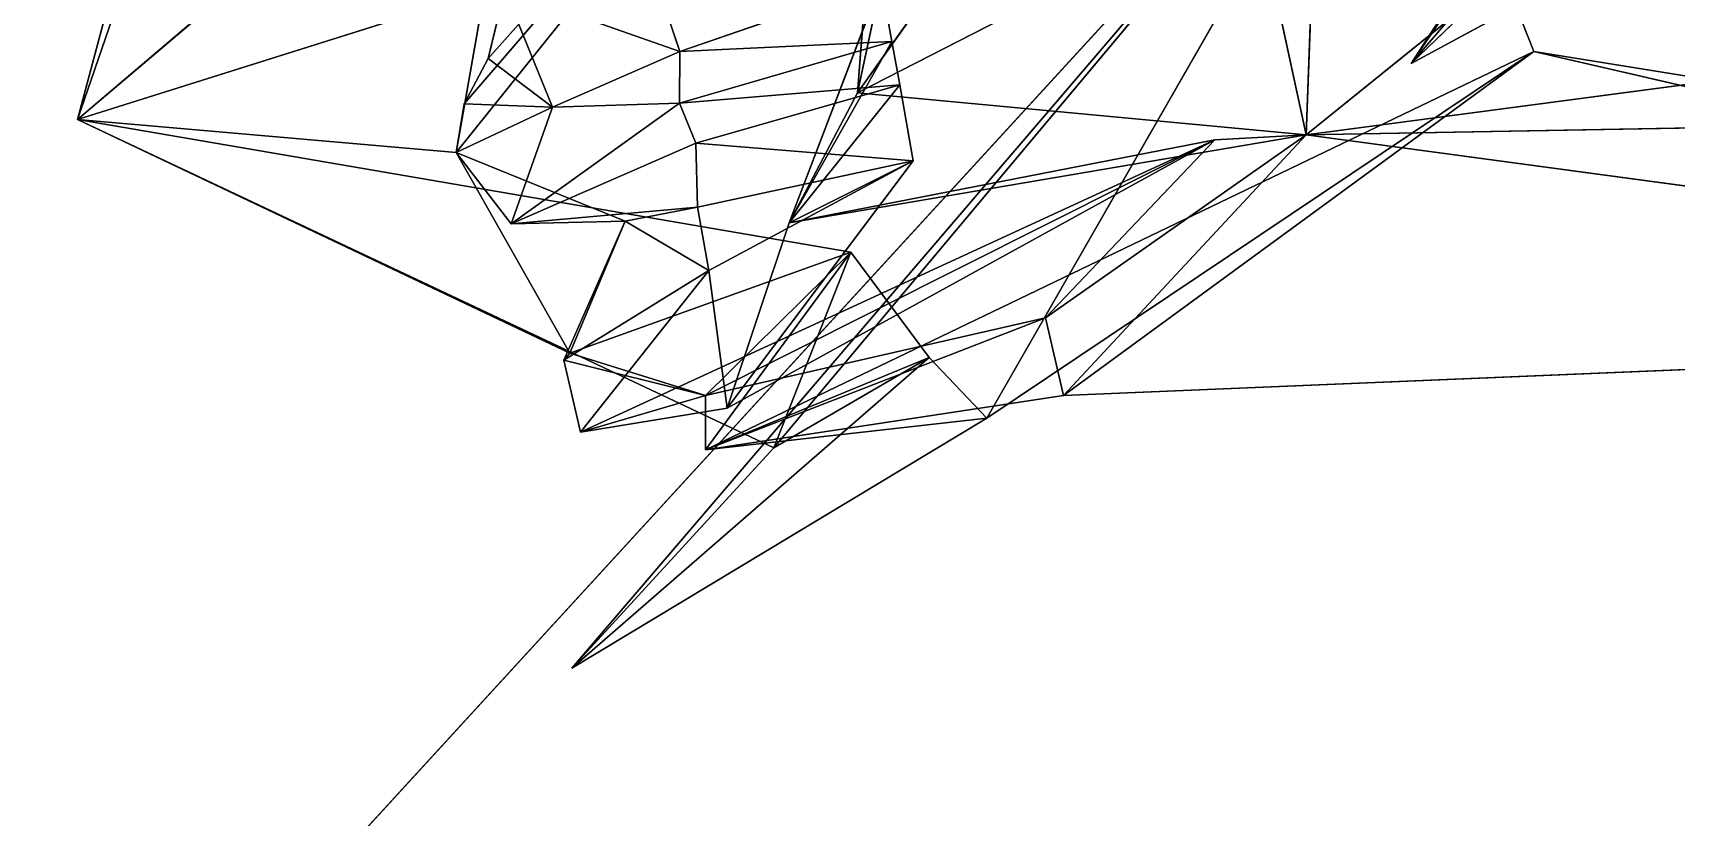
# Model space of a CAD drawing. Header units: metres. Extents: x -1625 to 2532, y -2992 to 3158.
# Drawn here: x -802 to -124, y -865 to -541 of the extents above; entities that cross this region are included whole.
import ezdxf

# ---------------------------------------------------------------- set-up
doc = ezdxf.new("R2010")
doc.units = ezdxf.units.M

msp = doc.modelspace()

# ---------------------------------------------------------------- linework, layer by layer
for p, q in [((-783.67096, -576.8059, -1878.9098), (-239.23059, 1465.6564, -2381.6125)), ((-239.23059, 1465.6564, -2381.6125), (-783.67096, -576.8059, -1878.9098)), ((-648.7154, -184.42957, -1774.6412), (-783.67096, -576.8059, -1878.9098)), ((-783.67096, -576.8059, -1878.9098), (-648.7154, -184.42957, -1774.6412)), ((-434.38934, -349.6583, -2184.3938), (-627.3775, -590.355, -1883.265)), ((-627.3775, -590.355, -1883.265), (-434.38934, -349.6583, -2184.3938)), ((-434.38934, -349.6583, -2184.3938), (-624.0235, -570.2533, -1862.098)), ((-624.0235, -570.2533, -1862.098), (-434.38934, -349.6583, -2184.3938)), ((-614.22424, -551.60425, -1846.4481), (-434.38934, -349.6583, -2184.3938)), ((-434.38934, -349.6583, -2184.3938), (-614.22424, -551.60425, -1846.4481)), ((-1624.8713, -1918.2601, -4967.998), (-239.23059, -405.18756, -3317.0347)), ((-239.23059, -405.18756, -3317.0347), (-1624.8713, -1918.2601, -4967.998)), ((-783.67096, -576.8059, -1878.9098), (-239.23059, -405.18756, -3317.0347)), ((-239.23059, -405.18756, -3317.0347), (-783.67096, -576.8059, -1878.9098)), ((-239.23059, -405.18756, -3317.0347), (-579.5891, -803.52527, -1833.6804)), ((-579.5891, -803.52527, -1833.6804), (-239.23059, -405.18756, -3317.0347)), ((-496.25128, -712.39404, -2002.87), (-239.23059, -405.18756, -3317.0347)), ((-239.23059, -405.18756, -3317.0347), (-496.25128, -712.39404, -2002.87)), ((-239.23059, -405.18756, -3317.0347), (-408.40366, -700.1648, -2038.5178)), ((-408.40366, -700.1648, -2038.5178), (-239.23059, -405.18756, -3317.0347)), ((-239.23059, -405.18756, -3317.0347), (-182.53456, -548.66345, -2328.331)), ((-182.53456, -548.66345, -2328.331), (-239.23059, -405.18756, -3317.0347)), ((-783.67096, -576.8059, -1878.9098), (-597.1761, -417.88934, -2135.6033)), ((-597.1761, -417.88934, -2135.6033), (-783.67096, -576.8059, -1878.9098)), ((-597.1761, -417.88934, -2135.6033), (-627.3775, -590.355, -1883.265)), ((-627.3775, -590.355, -1883.265), (-597.1761, -417.88934, -2135.6033)), ((-276.47873, -583.1029, -1563.6183), (-90.43071, -432.71472, -1824.8646)), ((-90.43071, -432.71472, -1824.8646), (-276.47873, -583.1029, -1563.6183)), ((-233.18259, -553.6566, -1332.9634), (-135.72647, -439.8845, -1481.7192)), ((-135.72647, -439.8845, -1481.7192), (-233.18259, -553.6566, -1332.9634)), ((-233.18259, -553.6566, -1332.9634), (-160.11998, -440.76874, -1497.9073)), ((-160.11998, -440.76874, -1497.9073), (-233.18259, -553.6566, -1332.9634)), ((-298.3412, -481.97305, -1616.6821), (-461.7243, -565.80054, -1665.5913)), ((-461.7243, -565.80054, -1665.5913), (-298.3412, -481.97305, -1616.6821)), ((-276.47873, -583.1029, -1563.6183), (-298.3412, -481.97305, -1616.6821)), ((-298.3412, -481.97305, -1616.6821), (-276.47873, -583.1029, -1563.6183)), ((-272.97626, -487.68863, -1594.2157), (-276.47873, -583.1029, -1563.6183)), ((-276.47873, -583.1029, -1563.6183), (-272.97626, -487.68863, -1594.2157)), ((-233.18259, -553.6566, -1332.9634), (-190.65529, -490.89206, -1471.0664)), ((-190.65529, -490.89206, -1471.0664), (-233.18259, -553.6566, -1332.9634)), ((-456.28558, -495.3121, -1796.9172), (-461.7243, -565.80054, -1665.5913)), ((-461.7243, -565.80054, -1665.5913), (-456.28558, -495.3121, -1796.9172)), ((-172.43979, -495.19254, -1542.0228), (-233.18259, -553.6566, -1332.9634)), ((-233.18259, -553.6566, -1332.9634), (-172.43979, -495.19254, -1542.0228)), ((-139.75879, -503.0247, -1417.4244), (-233.18259, -553.6566, -1332.9634)), ((-233.18259, -553.6566, -1332.9634), (-139.75879, -503.0247, -1417.4244)), ((-425.73212, -515.0188, -1715.4354), (-461.7243, -565.80054, -1665.5913)), ((-461.7243, -565.80054, -1665.5913), (-425.73212, -515.0188, -1715.4354)), ((-451.99704, -519.9829, -1806.4844), (-535.10284, -548.65735, -1802.8531)), ((-535.10284, -548.65735, -1802.8531), (-451.99704, -519.9829, -1806.4844)), ((-451.99704, -519.9829, -1806.4844), (-489.9178, -619.5093, -1630.0803)), ((-489.9178, -619.5093, -1630.0803), (-451.99704, -519.9829, -1806.4844)), ((-461.7243, -565.80054, -1665.5913), (-451.99704, -519.9829, -1806.4844)), ((-451.99704, -519.9829, -1806.4844), (-461.7243, -565.80054, -1665.5913)), ((-447.49927, -544.5847, -1815.8821), (-451.99704, -519.9829, -1806.4844)), ((-451.99704, -519.9829, -1806.4844), (-447.49927, -544.5847, -1815.8821)), ((-607.3321, -523.2245, -1836.7606), (-614.22424, -551.60425, -1846.4481)), ((-614.22424, -551.60425, -1846.4481), (-607.3321, -523.2245, -1836.7606)), ((-587.58466, -571.72876, -1848.2657), (-607.3321, -523.2245, -1836.7606)), ((-607.3321, -523.2245, -1836.7606), (-535.10284, -548.65735, -1802.8531)), ((-607.3321, -523.2245, -1836.7606), (-587.58466, -571.72876, -1848.2657)), ((-535.10284, -548.65735, -1802.8531), (-607.3321, -523.2245, -1836.7606)), ((-535.10284, -548.65735, -1802.8531), (-543.24615, -524.4645, -1787.062)), ((-543.24615, -524.4645, -1787.062), (-535.10284, -548.65735, -1802.8531)), ((-276.47873, -583.1029, -1563.6183), (86.05356, -535.0316, -1520.4092)), ((86.05356, -535.0316, -1520.4092), (-276.47873, -583.1029, -1563.6183)), ((-587.58466, -571.72876, -1848.2657), (-535.10284, -548.65735, -1802.8531)), ((-535.10284, -548.65735, -1802.8531), (-587.58466, -571.72876, -1848.2657)), ((-535.2635, -570.0691, -1804.7115), (-447.49927, -544.5847, -1815.8821)), ((-447.49927, -544.5847, -1815.8821), (-535.2635, -570.0691, -1804.7115)), ((-535.10284, -548.65735, -1802.8531), (-535.2635, -570.0691, -1804.7115)), ((-535.2635, -570.0691, -1804.7115), (-535.10284, -548.65735, -1802.8531)), ((-535.10284, -548.65735, -1802.8531), (-447.49927, -544.5847, -1815.8821)), ((-447.49927, -544.5847, -1815.8821), (-535.10284, -548.65735, -1802.8531)), ((-524.4694, -713.2262, -1878.2738), (-182.53456, -548.66345, -2328.331)), ((-182.53456, -548.66345, -2328.331), (-524.4694, -713.2262, -1878.2738)), ((-447.49927, -544.5847, -1815.8821), (-489.9178, -619.5093, -1630.0803)), ((-489.9178, -619.5093, -1630.0803), (-447.49927, -544.5847, -1815.8821)), ((-447.49927, -544.5847, -1815.8821), (-444.2229, -562.4884, -1822.719)), ((-444.2229, -562.4884, -1822.719), (-447.49927, -544.5847, -1815.8821)), ((-182.53456, -548.66345, -2328.331), (-408.40366, -700.1648, -2038.5178)), ((-408.40366, -700.1648, -2038.5178), (-182.53456, -548.66345, -2328.331)), ((-182.53456, -548.66345, -2328.331), (-376.67664, -690.7551, -1950.6714)), ((-376.67664, -690.7551, -1950.6714), (-182.53456, -548.66345, -2328.331)), ((1146.4102, -762.9584, -2601.493), (-182.53456, -548.66345, -2328.331)), ((-182.53456, -548.66345, -2328.331), (308.50256, -662.2212, -2068.147)), ((-182.53456, -548.66345, -2328.331), (1146.4102, -762.9584, -2601.493)), ((308.50256, -662.2212, -2068.147), (-182.53456, -548.66345, -2328.331)), ((-624.0235, -570.2533, -1862.098), (-614.22424, -551.60425, -1846.4481)), ((-614.22424, -551.60425, -1846.4481), (-624.0235, -570.2533, -1862.098)), ((-587.58466, -571.72876, -1848.2657), (-614.22424, -551.60425, -1846.4481)), ((-614.22424, -551.60425, -1846.4481), (-587.58466, -571.72876, -1848.2657)), ((-444.2229, -562.4884, -1822.719), (-535.2635, -570.0691, -1804.7115)), ((-535.2635, -570.0691, -1804.7115), (-444.2229, -562.4884, -1822.719)), ((-528.43097, -586.60205, -1817.5189), (-444.2229, -562.4884, -1822.719)), ((-444.2229, -562.4884, -1822.719), (-528.43097, -586.60205, -1817.5189)), ((-489.9178, -619.5093, -1630.0803), (-444.2229, -562.4884, -1822.719)), ((-444.2229, -562.4884, -1822.719), (-489.9178, -619.5093, -1630.0803)), ((-444.2229, -562.4884, -1822.719), (-438.7427, -593.8187, -1834.8467)), ((-438.7427, -593.8187, -1834.8467), (-444.2229, -562.4884, -1822.719)), ((-489.9178, -619.5093, -1630.0803), (-461.7243, -565.80054, -1665.5913)), ((-461.7243, -565.80054, -1665.5913), (-489.9178, -619.5093, -1630.0803)), ((-461.7243, -565.80054, -1665.5913), (-276.47873, -583.1029, -1563.6183)), ((-276.47873, -583.1029, -1563.6183), (-461.7243, -565.80054, -1665.5913)), ((-627.3775, -590.355, -1883.265), (-624.0235, -570.2533, -1862.098)), ((-624.0235, -570.2533, -1862.098), (-627.3775, -590.355, -1883.265)), ((-627.3775, -590.355, -1883.265), (-587.58466, -571.72876, -1848.2657)), ((-587.58466, -571.72876, -1848.2657), (-627.3775, -590.355, -1883.265)), ((-624.0235, -570.2533, -1862.098), (-587.58466, -571.72876, -1848.2657)), ((-587.58466, -571.72876, -1848.2657), (-624.0235, -570.2533, -1862.098)), ((-535.2635, -570.0691, -1804.7115), (-604.6628, -619.8572, -1784.8861)), ((-604.6628, -619.8572, -1784.8861), (-535.2635, -570.0691, -1804.7115)), ((-587.58466, -571.72876, -1848.2657), (-604.6628, -619.8572, -1784.8861)), ((-604.6628, -619.8572, -1784.8861), (-587.58466, -571.72876, -1848.2657)), ((-535.2635, -570.0691, -1804.7115), (-587.58466, -571.72876, -1848.2657)), ((-587.58466, -571.72876, -1848.2657), (-535.2635, -570.0691, -1804.7115)), ((-535.2635, -570.0691, -1804.7115), (-528.43097, -586.60205, -1817.5189)), ((-528.43097, -586.60205, -1817.5189), (-535.2635, -570.0691, -1804.7115)), ((-276.47873, -583.1029, -1563.6183), (385.28854, -571.2427, -1973.0925)), ((385.28854, -571.2427, -1973.0925), (-276.47873, -583.1029, -1563.6183)), ((-627.3775, -590.355, -1883.265), (-783.67096, -576.8059, -1878.9098)), ((-580.5196, -673.3076, -1876.5912), (-783.67096, -576.8059, -1878.9098)), ((-783.67096, -576.8059, -1878.9098), (-627.3775, -590.355, -1883.265)), ((-783.67096, -576.8059, -1878.9098), (-580.5196, -673.3076, -1876.5912)), ((-464.53674, -631.57996, -2049.4104), (-783.67096, -576.8059, -1878.9098)), ((-783.67096, -576.8059, -1878.9098), (-464.53674, -631.57996, -2049.4104)), ((-496.25128, -712.39404, -2002.87), (-783.67096, -576.8059, -1878.9098)), ((-783.67096, -576.8059, -1878.9098), (-496.25128, -712.39404, -2002.87)), ((-276.47873, -583.1029, -1563.6183), (-489.9178, -619.5093, -1630.0803)), ((-489.9178, -619.5093, -1630.0803), (-276.47873, -583.1029, -1563.6183)), ((-276.47873, -583.1029, -1563.6183), (-384.0752, -658.7561, -1930.4965)), ((-384.0752, -658.7561, -1930.4965), (-276.47873, -583.1029, -1563.6183)), ((-376.67664, -690.7551, -1950.6714), (-276.47873, -583.1029, -1563.6183)), ((-276.47873, -583.1029, -1563.6183), (-376.67664, -690.7551, -1950.6714)), ((-276.47873, -583.1029, -1563.6183), (-314.27744, -585.234, -2036.6654)), ((-314.27744, -585.234, -2036.6654), (-276.47873, -583.1029, -1563.6183)), ((308.50256, -662.2212, -2068.147), (-276.47873, -583.1029, -1563.6183)), ((-276.47873, -583.1029, -1563.6183), (308.50256, -662.2212, -2068.147)), ((-604.6628, -619.8572, -1784.8861), (-528.43097, -586.60205, -1817.5189)), ((-528.43097, -586.60205, -1817.5189), (-604.6628, -619.8572, -1784.8861)), ((-314.27744, -585.234, -2036.6654), (-576.0213, -705.9531, -1755.7366)), ((-576.0213, -705.9531, -1755.7366), (-314.27744, -585.234, -2036.6654)), ((-527.7277, -613.06616, -1821.3458), (-528.43097, -586.60205, -1817.5189)), ((-528.43097, -586.60205, -1817.5189), (-438.7427, -593.8187, -1834.8467)), ((-438.7427, -593.8187, -1834.8467), (-528.43097, -586.60205, -1817.5189)), ((-528.43097, -586.60205, -1817.5189), (-527.7277, -613.06616, -1821.3458)), ((-524.45135, -690.8329, -1858.1143), (-314.27744, -585.234, -2036.6654)), ((-314.27744, -585.234, -2036.6654), (-524.45135, -690.8329, -1858.1143)), ((-314.27744, -585.234, -2036.6654), (-515.45636, -696.0311, -1720.6323)), ((-515.45636, -696.0311, -1720.6323), (-314.27744, -585.234, -2036.6654)), ((-489.9178, -619.5093, -1630.0803), (-314.27744, -585.234, -2036.6654)), ((-314.27744, -585.234, -2036.6654), (-489.9178, -619.5093, -1630.0803)), ((-314.27744, -585.234, -2036.6654), (-384.0752, -658.7561, -1930.4965)), ((-384.0752, -658.7561, -1930.4965), (-314.27744, -585.234, -2036.6654)), ((-627.3775, -590.355, -1883.265), (-604.6628, -619.8572, -1784.8861)), ((-557.60284, -618.74963, -1843.4718), (-627.3775, -590.355, -1883.265)), ((-604.6628, -619.8572, -1784.8861), (-627.3775, -590.355, -1883.265)), ((-627.3775, -590.355, -1883.265), (-580.5196, -673.3076, -1876.5912)), ((-580.5196, -673.3076, -1876.5912), (-627.3775, -590.355, -1883.265)), ((-627.3775, -590.355, -1883.265), (-557.60284, -618.74963, -1843.4718)), ((-438.7427, -593.8187, -1834.8467), (-527.7277, -613.06616, -1821.3458)), ((-527.7277, -613.06616, -1821.3458), (-438.7427, -593.8187, -1834.8467)), ((-438.7427, -593.8187, -1834.8467), (-523.14124, -639.22925, -1831.4668)), ((-523.14124, -639.22925, -1831.4668), (-438.7427, -593.8187, -1834.8467)), ((-438.7427, -593.8187, -1834.8467), (-515.45636, -696.0311, -1720.6323)), ((-515.45636, -696.0311, -1720.6323), (-438.7427, -593.8187, -1834.8467)), ((-489.9178, -619.5093, -1630.0803), (-438.7427, -593.8187, -1834.8467)), ((-438.7427, -593.8187, -1834.8467), (-489.9178, -619.5093, -1630.0803)), ((-527.7277, -613.06616, -1821.3458), (-604.6628, -619.8572, -1784.8861)), ((-604.6628, -619.8572, -1784.8861), (-527.7277, -613.06616, -1821.3458)), ((-557.60284, -618.74963, -1843.4718), (-527.7277, -613.06616, -1821.3458)), ((-527.7277, -613.06616, -1821.3458), (-557.60284, -618.74963, -1843.4718)), ((-523.14124, -639.22925, -1831.4668), (-527.7277, -613.06616, -1821.3458)), ((-527.7277, -613.06616, -1821.3458), (-523.14124, -639.22925, -1831.4668)), ((-604.6628, -619.8572, -1784.8861), (-557.60284, -618.74963, -1843.4718)), ((-557.60284, -618.74963, -1843.4718), (-604.6628, -619.8572, -1784.8861)), ((-582.9672, -676.24963, -1808.0292), (-557.60284, -618.74963, -1843.4718)), ((-557.60284, -618.74963, -1843.4718), (-582.9672, -676.24963, -1808.0292)), ((-557.60284, -618.74963, -1843.4718), (-580.5196, -673.3076, -1876.5912)), ((-580.5196, -673.3076, -1876.5912), (-557.60284, -618.74963, -1843.4718)), ((-523.14124, -639.22925, -1831.4668), (-557.60284, -618.74963, -1843.4718)), ((-557.60284, -618.74963, -1843.4718), (-523.14124, -639.22925, -1831.4668)), ((-515.45636, -696.0311, -1720.6323), (-489.9178, -619.5093, -1630.0803)), ((-489.9178, -619.5093, -1630.0803), (-515.45636, -696.0311, -1720.6323)), ((-580.5196, -673.3076, -1876.5912), (-464.53674, -631.57996, -2049.4104)), ((-464.53674, -631.57996, -2049.4104), (-580.5196, -673.3076, -1876.5912)), ((-524.4694, -713.2262, -1878.2738), (-464.53674, -631.57996, -2049.4104)), ((-464.53674, -631.57996, -2049.4104), (-524.4694, -713.2262, -1878.2738)), ((-464.53674, -631.57996, -2049.4104), (-524.45135, -690.8329, -1858.1143)), ((-524.45135, -690.8329, -1858.1143), (-464.53674, -631.57996, -2049.4104)), ((-496.25128, -712.39404, -2002.87), (-464.53674, -631.57996, -2049.4104)), ((-464.53674, -631.57996, -2049.4104), (-496.25128, -712.39404, -2002.87)), ((-464.53674, -631.57996, -2049.4104), (-432.11267, -675.09424, -2041.2866)), ((-432.11267, -675.09424, -2041.2866), (-464.53674, -631.57996, -2049.4104)), ((-523.14124, -639.22925, -1831.4668), (-582.9672, -676.24963, -1808.0292)), ((-582.9672, -676.24963, -1808.0292), (-523.14124, -639.22925, -1831.4668)), ((-523.14124, -639.22925, -1831.4668), (-576.0213, -705.9531, -1755.7366)), ((-576.0213, -705.9531, -1755.7366), (-523.14124, -639.22925, -1831.4668)), ((-515.45636, -696.0311, -1720.6323), (-523.14124, -639.22925, -1831.4668)), ((-523.14124, -639.22925, -1831.4668), (-515.45636, -696.0311, -1720.6323)), ((-524.4694, -713.2262, -1878.2738), (-384.0752, -658.7561, -1930.4965)), ((-384.0752, -658.7561, -1930.4965), (-524.4694, -713.2262, -1878.2738)), ((-384.0752, -658.7561, -1930.4965), (-524.45135, -690.8329, -1858.1143)), ((-524.45135, -690.8329, -1858.1143), (-384.0752, -658.7561, -1930.4965)), ((-384.0752, -658.7561, -1930.4965), (-376.67664, -690.7551, -1950.6714)), ((-376.67664, -690.7551, -1950.6714), (-384.0752, -658.7561, -1930.4965)), ((308.50256, -662.2212, -2068.147), (-376.67664, -690.7551, -1950.6714)), ((-376.67664, -690.7551, -1950.6714), (308.50256, -662.2212, -2068.147)), ((-580.5196, -673.3076, -1876.5912), (-582.9672, -676.24963, -1808.0292)), ((-582.9672, -676.24963, -1808.0292), (-580.5196, -673.3076, -1876.5912)), ((-524.45135, -690.8329, -1858.1143), (-582.9672, -676.24963, -1808.0292)), ((-582.9672, -676.24963, -1808.0292), (-576.0213, -705.9531, -1755.7366)), ((-582.9672, -676.24963, -1808.0292), (-524.45135, -690.8329, -1858.1143)), ((-576.0213, -705.9531, -1755.7366), (-582.9672, -676.24963, -1808.0292)), ((-524.45135, -690.8329, -1858.1143), (-580.5196, -673.3076, -1876.5912)), ((-580.5196, -673.3076, -1876.5912), (-524.45135, -690.8329, -1858.1143)), ((-579.5891, -803.52527, -1833.6804), (-432.11267, -675.09424, -2041.2866)), ((-432.11267, -675.09424, -2041.2866), (-579.5891, -803.52527, -1833.6804)), ((-524.4694, -713.2262, -1878.2738), (-432.11267, -675.09424, -2041.2866)), ((-432.11267, -675.09424, -2041.2866), (-524.4694, -713.2262, -1878.2738)), ((-432.11267, -675.09424, -2041.2866), (-496.25128, -712.39404, -2002.87)), ((-496.25128, -712.39404, -2002.87), (-432.11267, -675.09424, -2041.2866)), ((-432.11267, -675.09424, -2041.2866), (-408.40366, -700.1648, -2038.5178)), ((-408.40366, -700.1648, -2038.5178), (-432.11267, -675.09424, -2041.2866)), ((-576.0213, -705.9531, -1755.7366), (-524.45135, -690.8329, -1858.1143)), ((-524.45135, -690.8329, -1858.1143), (-576.0213, -705.9531, -1755.7366)), ((-376.67664, -690.7551, -1950.6714), (-524.4694, -713.2262, -1878.2738)), ((-524.4694, -713.2262, -1878.2738), (-376.67664, -690.7551, -1950.6714)), ((-524.45135, -690.8329, -1858.1143), (-524.4694, -713.2262, -1878.2738)), ((-524.4694, -713.2262, -1878.2738), (-524.45135, -690.8329, -1858.1143)), ((-576.0213, -705.9531, -1755.7366), (-515.45636, -696.0311, -1720.6323)), ((-515.45636, -696.0311, -1720.6323), (-576.0213, -705.9531, -1755.7366)), ((-408.40366, -700.1648, -2038.5178), (-579.5891, -803.52527, -1833.6804)), ((-579.5891, -803.52527, -1833.6804), (-408.40366, -700.1648, -2038.5178)), ((-408.40366, -700.1648, -2038.5178), (-524.4694, -713.2262, -1878.2738)), ((-524.4694, -713.2262, -1878.2738), (-408.40366, -700.1648, -2038.5178)), ((-496.25128, -712.39404, -2002.87), (-579.5891, -803.52527, -1833.6804)), ((-579.5891, -803.52527, -1833.6804), (-496.25128, -712.39404, -2002.87))]:
    msp.add_line(p, q)
for points in [[(-1624.8713, -1918.2601, -4967.998), (453.58978, 3157.6145, -1088.42), (-239.23059, 1465.6564, -2381.6125), (-239.23048, 1465.6565, -2381.6125)], [(-1624.8713, -1918.2601, -4967.998), (-239.23059, 1465.6564, -2381.6125), (-239.23059, -405.18756, -3317.0347), (-239.23048, -405.18747, -3317.0347)], [(-783.67096, -576.8059, -1878.9098), (-239.23059, 1465.6564, -2381.6125), (-648.7154, -184.42957, -1774.6412), (-648.7153, -184.42946, -1774.6411)], [(-239.23059, -405.18756, -3317.0347), (-239.23059, 1465.6564, -2381.6125), (-783.67096, -576.8059, -1878.9098), (-783.67084, -576.8058, -1878.9097)], [(-597.1761, -417.88934, -2135.6033), (-783.67096, -576.8059, -1878.9098), (-648.7154, -184.42957, -1774.6412), (-648.7153, -184.42946, -1774.6411)], [(-627.3775, -590.355, -1883.265), (-597.1761, -417.88934, -2135.6033), (-434.38934, -349.6583, -2184.3938), (-434.38925, -349.6582, -2184.3938)], [(-624.0235, -570.2533, -1862.098), (-627.3775, -590.355, -1883.265), (-434.38934, -349.6583, -2184.3938), (-434.38925, -349.6582, -2184.3938)], [(-624.0235, -570.2533, -1862.098), (-434.38934, -349.6583, -2184.3938), (-614.22424, -551.60425, -1846.4481), (-614.2241, -551.6041, -1846.448)], [(-434.38934, -349.6583, -2184.3938), (-607.3321, -523.2245, -1836.7606), (-614.22424, -551.60425, -1846.4481), (-614.2241, -551.6041, -1846.448)], [(1146.4102, -762.9584, -2601.493), (-1624.8713, -1918.2601, -4967.998), (-239.23059, -405.18756, -3317.0347), (-239.23048, -405.18747, -3317.0347)], [(-239.23059, -405.18756, -3317.0347), (-783.67096, -576.8059, -1878.9098), (-496.25128, -712.39404, -2002.87), (-496.2512, -712.3939, -2002.8699)], [(-408.40366, -700.1648, -2038.5178), (-239.23059, -405.18756, -3317.0347), (-579.5891, -803.52527, -1833.6804), (-579.589, -803.52515, -1833.6803)], [(-239.23059, -405.18756, -3317.0347), (-496.25128, -712.39404, -2002.87), (-579.5891, -803.52527, -1833.6804), (-579.589, -803.52515, -1833.6803)], [(-182.53456, -548.66345, -2328.331), (-239.23059, -405.18756, -3317.0347), (-408.40366, -700.1648, -2038.5178), (-408.40356, -700.1647, -2038.5177)], [(-239.23059, -405.18756, -3317.0347), (-182.53456, -548.66345, -2328.331), (1146.4102, -762.9584, -2601.493), (1146.4103, -762.95825, -2601.493)], [(-783.67096, -576.8059, -1878.9098), (-597.1761, -417.88934, -2135.6033), (-627.3775, -590.355, -1883.265), (-627.3774, -590.35486, -1883.2649)], [(-276.47873, -583.1029, -1563.6183), (-272.97626, -487.68863, -1594.2157), (-90.43071, -432.71472, -1824.8646), (-90.43061, -432.71463, -1824.8645)], [(-90.43071, -432.71472, -1824.8646), (86.05356, -535.0316, -1520.4092), (-276.47873, -583.1029, -1563.6183), (-276.47864, -583.1028, -1563.6182)], [(-233.18259, -553.6566, -1332.9634), (-135.72647, -439.8845, -1481.7192), (-139.75879, -503.0247, -1417.4244), (-139.75868, -503.0246, -1417.4243)], [(-135.72647, -439.8845, -1481.7192), (-233.18259, -553.6566, -1332.9634), (-160.11998, -440.76874, -1497.9073), (-160.11987, -440.76865, -1497.9072)], [(-160.11998, -440.76874, -1497.9073), (-233.18259, -553.6566, -1332.9634), (-190.65529, -490.89206, -1471.0664), (-190.65518, -490.89197, -1471.0663)], [(-461.7243, -565.80054, -1665.5913), (-425.73212, -515.0188, -1715.4354), (-298.3412, -481.97305, -1616.6821), (-298.3411, -481.97296, -1616.682)], [(-276.47873, -583.1029, -1563.6183), (-461.7243, -565.80054, -1665.5913), (-298.3412, -481.97305, -1616.6821), (-298.3411, -481.97296, -1616.682)], [(-298.3412, -481.97305, -1616.6821), (-272.97626, -487.68863, -1594.2157), (-276.47873, -583.1029, -1563.6183), (-276.47864, -583.1028, -1563.6182)], [(-233.18259, -553.6566, -1332.9634), (-172.43979, -495.19254, -1542.0228), (-190.65529, -490.89206, -1471.0664), (-190.65518, -490.89197, -1471.0663)], [(-461.7243, -565.80054, -1665.5913), (-451.99704, -519.9829, -1806.4844), (-456.28558, -495.3121, -1796.9172), (-456.2855, -495.312, -1796.9171)], [(-425.73212, -515.0188, -1715.4354), (-461.7243, -565.80054, -1665.5913), (-456.28558, -495.3121, -1796.9172), (-456.2855, -495.312, -1796.9171)], [(-233.18259, -553.6566, -1332.9634), (-139.75879, -503.0247, -1417.4244), (-172.43979, -495.19254, -1542.0228), (-172.43968, -495.19244, -1542.0227)], [(-451.99704, -519.9829, -1806.4844), (-535.10284, -548.65735, -1802.8531), (-543.24615, -524.4645, -1787.062), (-543.24603, -524.46436, -1787.0619)], [(-447.49927, -544.5847, -1815.8821), (-535.10284, -548.65735, -1802.8531), (-451.99704, -519.9829, -1806.4844), (-451.99695, -519.9828, -1806.4843)], [(-489.9178, -619.5093, -1630.0803), (-447.49927, -544.5847, -1815.8821), (-451.99704, -519.9829, -1806.4844), (-451.99695, -519.9828, -1806.4843)], [(-489.9178, -619.5093, -1630.0803), (-451.99704, -519.9829, -1806.4844), (-461.7243, -565.80054, -1665.5913), (-461.7242, -565.8004, -1665.5912)], [(-607.3321, -523.2245, -1836.7606), (-587.58466, -571.72876, -1848.2657), (-614.22424, -551.60425, -1846.4481), (-614.2241, -551.6041, -1846.448)], [(-535.10284, -548.65735, -1802.8531), (-587.58466, -571.72876, -1848.2657), (-607.3321, -523.2245, -1836.7606), (-607.332, -523.22437, -1836.7605)], [(-535.10284, -548.65735, -1802.8531), (-607.3321, -523.2245, -1836.7606), (-543.24615, -524.4645, -1787.062), (-543.24603, -524.46436, -1787.0619)], [(86.05356, -535.0316, -1520.4092), (385.28854, -571.2427, -1973.0925), (-276.47873, -583.1029, -1563.6183), (-276.47864, -583.1028, -1563.6182)], [(-587.58466, -571.72876, -1848.2657), (-535.10284, -548.65735, -1802.8531), (-535.2635, -570.0691, -1804.7115), (-535.26337, -570.069, -1804.7114)], [(-535.2635, -570.0691, -1804.7115), (-447.49927, -544.5847, -1815.8821), (-444.2229, -562.4884, -1822.719), (-444.2228, -562.4883, -1822.7189)], [(-535.10284, -548.65735, -1802.8531), (-447.49927, -544.5847, -1815.8821), (-535.2635, -570.0691, -1804.7115), (-535.26337, -570.069, -1804.7114)], [(-524.4694, -713.2262, -1878.2738), (-182.53456, -548.66345, -2328.331), (-408.40366, -700.1648, -2038.5178), (-408.40356, -700.1647, -2038.5177)], [(-182.53456, -548.66345, -2328.331), (-524.4694, -713.2262, -1878.2738), (-376.67664, -690.7551, -1950.6714), (-376.67654, -690.755, -1950.6713)], [(-489.9178, -619.5093, -1630.0803), (-444.2229, -562.4884, -1822.719), (-447.49927, -544.5847, -1815.8821), (-447.49918, -544.5846, -1815.882)], [(308.50256, -662.2212, -2068.147), (-182.53456, -548.66345, -2328.331), (-376.67664, -690.7551, -1950.6714), (-376.67654, -690.755, -1950.6713)], [(1146.4102, -762.9584, -2601.493), (-182.53456, -548.66345, -2328.331), (308.50256, -662.2212, -2068.147), (308.50266, -662.22107, -2068.147)], [(-587.58466, -571.72876, -1848.2657), (-624.0235, -570.2533, -1862.098), (-614.22424, -551.60425, -1846.4481), (-614.2241, -551.6041, -1846.448)], [(-535.2635, -570.0691, -1804.7115), (-444.2229, -562.4884, -1822.719), (-528.43097, -586.60205, -1817.5189), (-528.43085, -586.6019, -1817.5188)], [(-444.2229, -562.4884, -1822.719), (-438.7427, -593.8187, -1834.8467), (-528.43097, -586.60205, -1817.5189), (-528.43085, -586.6019, -1817.5188)], [(-438.7427, -593.8187, -1834.8467), (-444.2229, -562.4884, -1822.719), (-489.9178, -619.5093, -1630.0803), (-489.9177, -619.50916, -1630.0802)], [(-276.47873, -583.1029, -1563.6183), (-489.9178, -619.5093, -1630.0803), (-461.7243, -565.80054, -1665.5913), (-461.7242, -565.8004, -1665.5912)], [(-624.0235, -570.2533, -1862.098), (-587.58466, -571.72876, -1848.2657), (-627.3775, -590.355, -1883.265), (-627.3774, -590.35486, -1883.2649)], [(-587.58466, -571.72876, -1848.2657), (-604.6628, -619.8572, -1784.8861), (-627.3775, -590.355, -1883.265), (-627.3774, -590.35486, -1883.2649)], [(-604.6628, -619.8572, -1784.8861), (-587.58466, -571.72876, -1848.2657), (-535.2635, -570.0691, -1804.7115), (-535.26337, -570.069, -1804.7114)], [(-604.6628, -619.8572, -1784.8861), (-535.2635, -570.0691, -1804.7115), (-528.43097, -586.60205, -1817.5189), (-528.43085, -586.6019, -1817.5188)], [(308.50256, -662.2212, -2068.147), (-276.47873, -583.1029, -1563.6183), (385.28854, -571.2427, -1973.0925), (385.28864, -571.24255, -1973.0924)], [(-580.5196, -673.3076, -1876.5912), (-783.67096, -576.8059, -1878.9098), (-627.3775, -590.355, -1883.265), (-627.3774, -590.35486, -1883.2649)], [(-783.67096, -576.8059, -1878.9098), (-580.5196, -673.3076, -1876.5912), (-464.53674, -631.57996, -2049.4104), (-464.53665, -631.57983, -2049.4104)], [(-783.67096, -576.8059, -1878.9098), (-464.53674, -631.57996, -2049.4104), (-496.25128, -712.39404, -2002.87), (-496.2512, -712.3939, -2002.8699)], [(-276.47873, -583.1029, -1563.6183), (-314.27744, -585.234, -2036.6654), (-489.9178, -619.5093, -1630.0803), (-489.9177, -619.50916, -1630.0802)], [(-314.27744, -585.234, -2036.6654), (-276.47873, -583.1029, -1563.6183), (-384.0752, -658.7561, -1930.4965), (-384.0751, -658.756, -1930.4963)], [(-384.0752, -658.7561, -1930.4965), (-276.47873, -583.1029, -1563.6183), (-376.67664, -690.7551, -1950.6714), (-376.67654, -690.755, -1950.6713)], [(-276.47873, -583.1029, -1563.6183), (308.50256, -662.2212, -2068.147), (-376.67664, -690.7551, -1950.6714), (-376.67654, -690.755, -1950.6713)], [(-527.7277, -613.06616, -1821.3458), (-604.6628, -619.8572, -1784.8861), (-528.43097, -586.60205, -1817.5189), (-528.43085, -586.6019, -1817.5188)], [(-515.45636, -696.0311, -1720.6323), (-314.27744, -585.234, -2036.6654), (-576.0213, -705.9531, -1755.7366), (-576.0212, -705.953, -1755.7365)], [(-314.27744, -585.234, -2036.6654), (-524.45135, -690.8329, -1858.1143), (-576.0213, -705.9531, -1755.7366), (-576.0212, -705.953, -1755.7365)], [(-438.7427, -593.8187, -1834.8467), (-527.7277, -613.06616, -1821.3458), (-528.43097, -586.60205, -1817.5189), (-528.43085, -586.6019, -1817.5188)], [(-524.45135, -690.8329, -1858.1143), (-314.27744, -585.234, -2036.6654), (-384.0752, -658.7561, -1930.4965), (-384.0751, -658.756, -1930.4963)], [(-489.9178, -619.5093, -1630.0803), (-314.27744, -585.234, -2036.6654), (-515.45636, -696.0311, -1720.6323), (-515.45624, -696.031, -1720.6322)], [(-627.3775, -590.355, -1883.265), (-604.6628, -619.8572, -1784.8861), (-557.60284, -618.74963, -1843.4718), (-557.6027, -618.7495, -1843.4717)], [(-580.5196, -673.3076, -1876.5912), (-627.3775, -590.355, -1883.265), (-557.60284, -618.74963, -1843.4718), (-557.6027, -618.7495, -1843.4717)], [(-527.7277, -613.06616, -1821.3458), (-438.7427, -593.8187, -1834.8467), (-523.14124, -639.22925, -1831.4668), (-523.1411, -639.2291, -1831.4667)], [(-523.14124, -639.22925, -1831.4668), (-438.7427, -593.8187, -1834.8467), (-515.45636, -696.0311, -1720.6323), (-515.45624, -696.031, -1720.6322)], [(-438.7427, -593.8187, -1834.8467), (-489.9178, -619.5093, -1630.0803), (-515.45636, -696.0311, -1720.6323), (-515.45624, -696.031, -1720.6322)], [(-604.6628, -619.8572, -1784.8861), (-527.7277, -613.06616, -1821.3458), (-557.60284, -618.74963, -1843.4718), (-557.6027, -618.7495, -1843.4717)], [(-527.7277, -613.06616, -1821.3458), (-523.14124, -639.22925, -1831.4668), (-557.60284, -618.74963, -1843.4718), (-557.6027, -618.7495, -1843.4717)], [(-557.60284, -618.74963, -1843.4718), (-523.14124, -639.22925, -1831.4668), (-582.9672, -676.24963, -1808.0292), (-582.9671, -676.2495, -1808.029)], [(-580.5196, -673.3076, -1876.5912), (-557.60284, -618.74963, -1843.4718), (-582.9672, -676.24963, -1808.0292), (-582.9671, -676.2495, -1808.029)], [(-580.5196, -673.3076, -1876.5912), (-524.45135, -690.8329, -1858.1143), (-464.53674, -631.57996, -2049.4104), (-464.53665, -631.57983, -2049.4104)], [(-524.45135, -690.8329, -1858.1143), (-524.4694, -713.2262, -1878.2738), (-464.53674, -631.57996, -2049.4104), (-464.53665, -631.57983, -2049.4104)], [(-524.4694, -713.2262, -1878.2738), (-432.11267, -675.09424, -2041.2866), (-464.53674, -631.57996, -2049.4104), (-464.53665, -631.57983, -2049.4104)], [(-432.11267, -675.09424, -2041.2866), (-496.25128, -712.39404, -2002.87), (-464.53674, -631.57996, -2049.4104), (-464.53665, -631.57983, -2049.4104)], [(-523.14124, -639.22925, -1831.4668), (-576.0213, -705.9531, -1755.7366), (-582.9672, -676.24963, -1808.0292), (-582.9671, -676.2495, -1808.029)], [(-523.14124, -639.22925, -1831.4668), (-515.45636, -696.0311, -1720.6323), (-576.0213, -705.9531, -1755.7366), (-576.0212, -705.953, -1755.7365)], [(-524.4694, -713.2262, -1878.2738), (-524.45135, -690.8329, -1858.1143), (-384.0752, -658.7561, -1930.4965), (-384.0751, -658.756, -1930.4963)], [(-524.4694, -713.2262, -1878.2738), (-384.0752, -658.7561, -1930.4965), (-376.67664, -690.7551, -1950.6714), (-376.67654, -690.755, -1950.6713)], [(-524.45135, -690.8329, -1858.1143), (-580.5196, -673.3076, -1876.5912), (-582.9672, -676.24963, -1808.0292), (-582.9671, -676.2495, -1808.029)], [(-576.0213, -705.9531, -1755.7366), (-524.45135, -690.8329, -1858.1143), (-582.9672, -676.24963, -1808.0292), (-582.9671, -676.2495, -1808.029)], [(-432.11267, -675.09424, -2041.2866), (-408.40366, -700.1648, -2038.5178), (-579.5891, -803.52527, -1833.6804), (-579.589, -803.52515, -1833.6803)], [(-496.25128, -712.39404, -2002.87), (-432.11267, -675.09424, -2041.2866), (-579.5891, -803.52527, -1833.6804), (-579.589, -803.52515, -1833.6803)], [(-432.11267, -675.09424, -2041.2866), (-524.4694, -713.2262, -1878.2738), (-408.40366, -700.1648, -2038.5178), (-408.40356, -700.1647, -2038.5177)], [(2532.051, -2991.5725, -2821.3728), (-1624.8713, -1918.2601, -4967.998), (1146.4102, -762.9584, -2601.493), (1146.4103, -762.95825, -2601.493)]]:
    msp.add_3dface(points)

doc.saveas('drawing.dxf')
